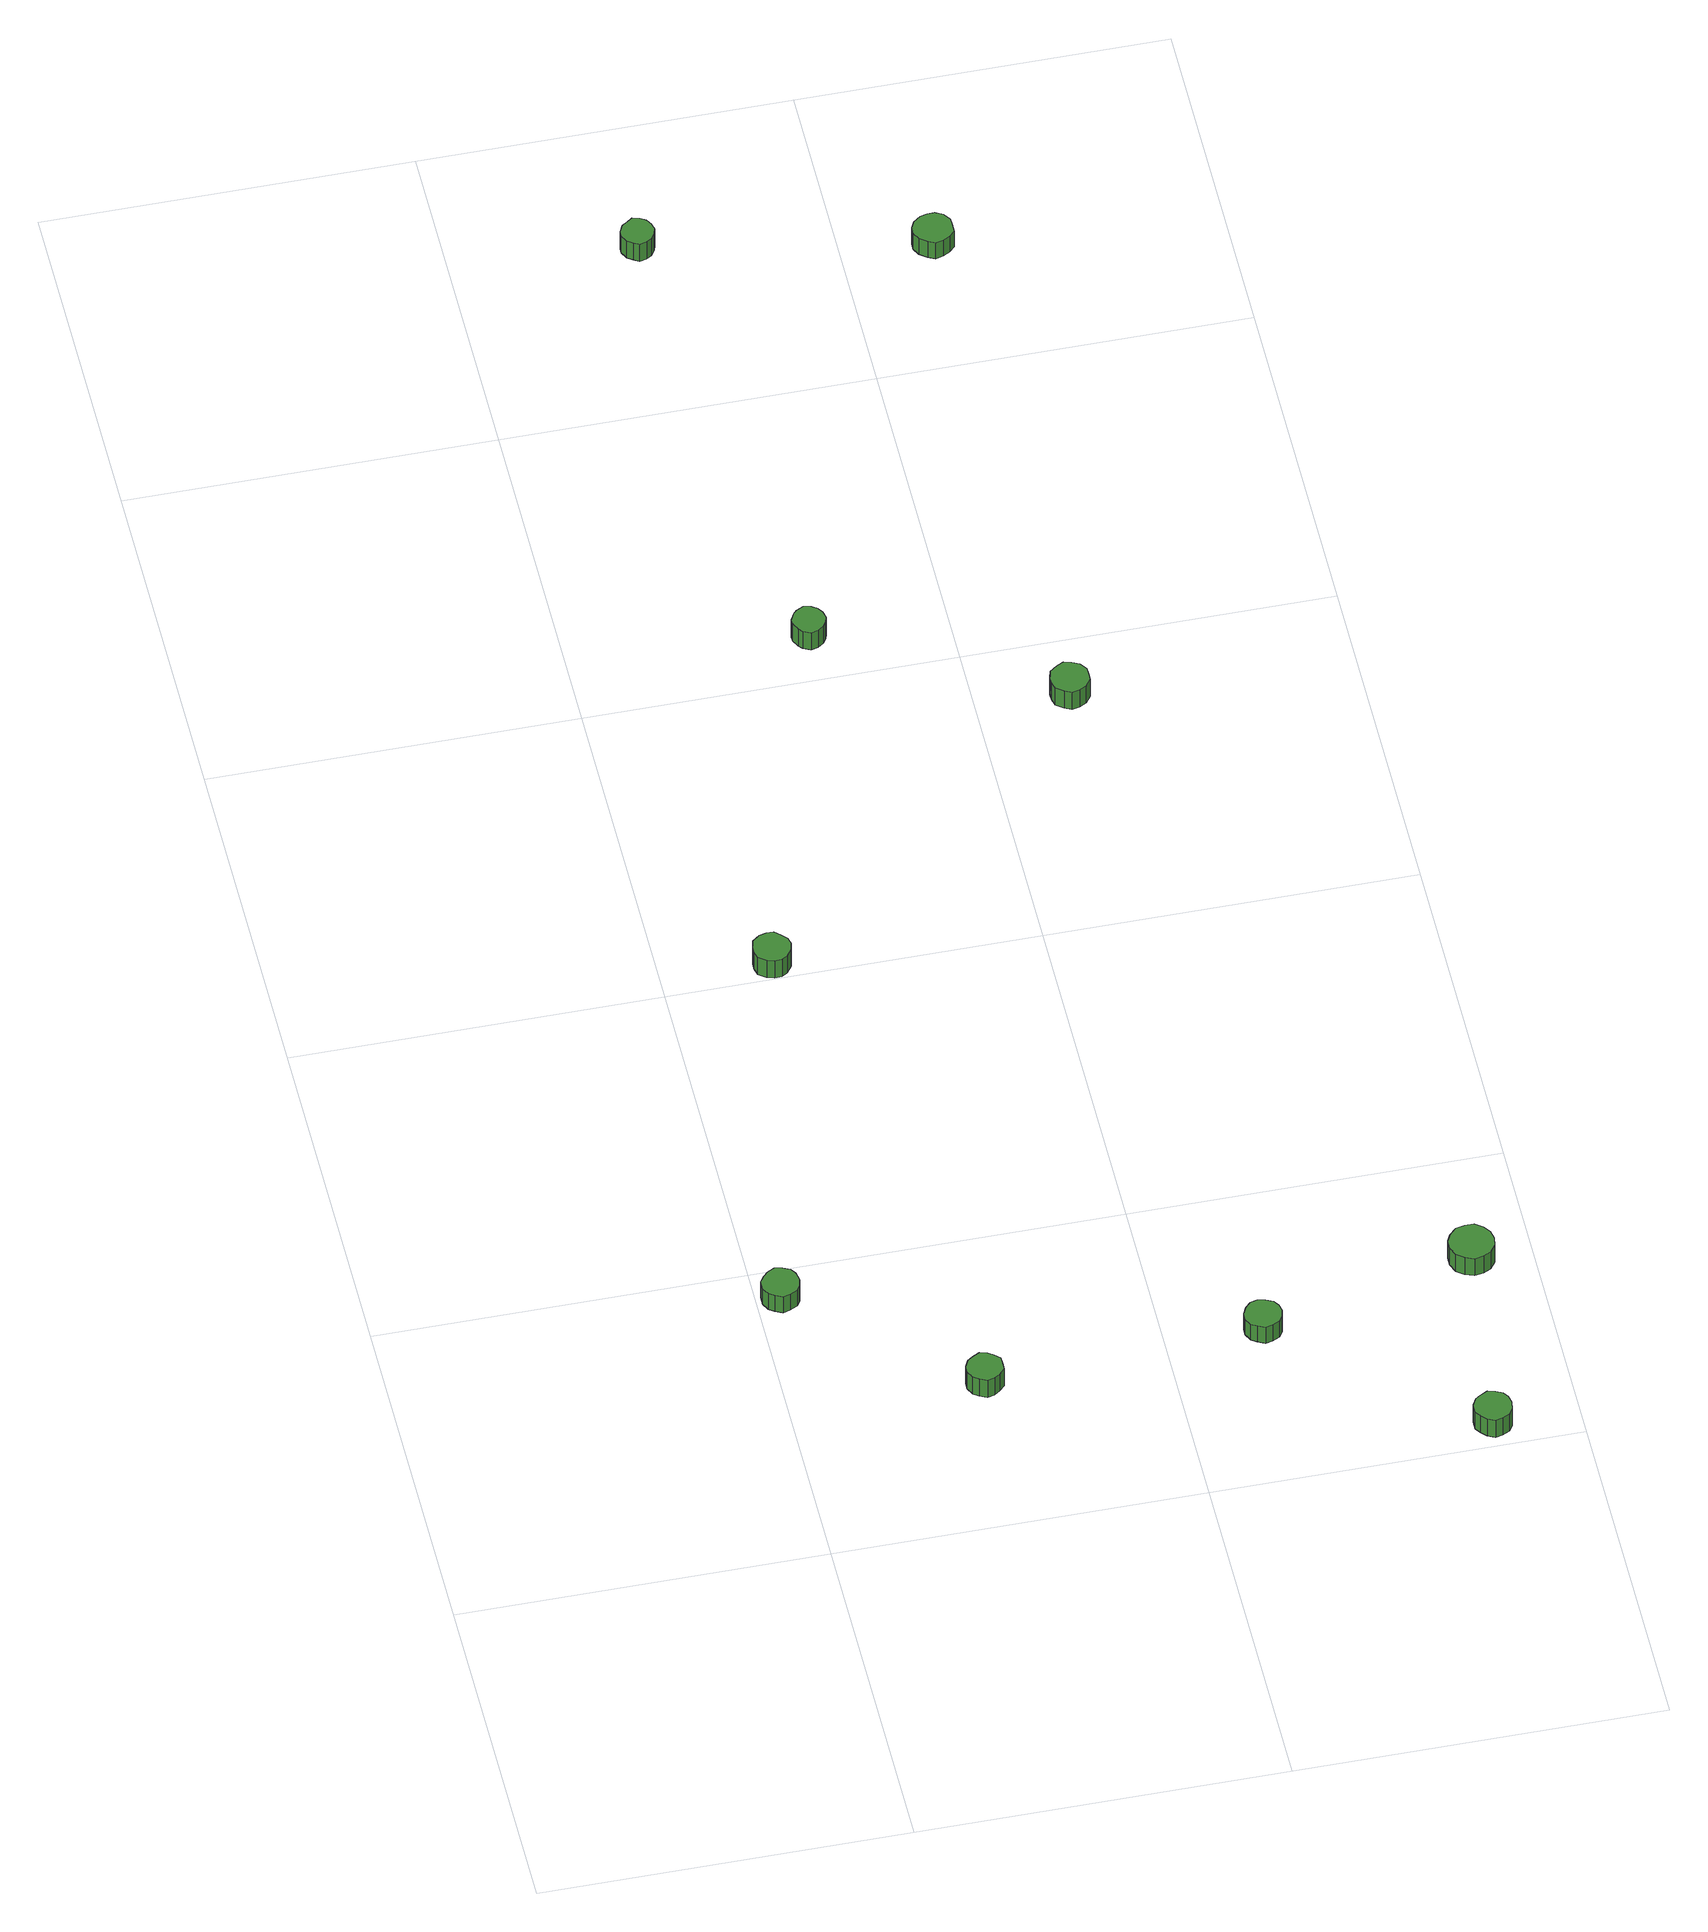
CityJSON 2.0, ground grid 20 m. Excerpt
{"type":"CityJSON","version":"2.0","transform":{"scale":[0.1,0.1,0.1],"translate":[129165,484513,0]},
"CityObjects":{
"tree1":{"type":"SolitaryVegetationObject","attributes":{"function":"something"},"geometry":[{"type":"MultiSurface","lod":"1","boundaries":[[[0,1,2,3,4,5,6,7,8,9,10,11,12,13,14]],[[15,16,17,18,19,20,21,22,23,24,25,26,27,28,29]],[[0,29,28,1]],[[1,28,27,2]],[[2,27,26,3]],[[3,26,25,4]],[[4,25,24,5]],[[5,24,23,6]],[[6,23,22,7]],[[7,22,21,8]],[[8,21,20,9]],[[9,20,19,10]],[[10,19,18,11]],[[11,18,17,12]],[[12,17,16,13]],[[13,16,15,14]],[[14,15,29,0]]]}]},
"tree2":{"type":"SolitaryVegetationObject","attributes":{"function":"something"},"geometry":[{"type":"MultiSurface","lod":"1","boundaries":[[[30,31,32,33,34,35,36,37,38,39,40,41,42,43,44]],[[45,46,47,48,49,50,51,52,53,54,55,56,57,58,59]],[[30,59,58,31]],[[31,58,57,32]],[[32,57,56,33]],[[33,56,55,34]],[[34,55,54,35]],[[35,54,53,36]],[[36,53,52,37]],[[37,52,51,38]],[[38,51,50,39]],[[39,50,49,40]],[[40,49,48,41]],[[41,48,47,42]],[[42,47,46,43]],[[43,46,45,44]],[[44,45,59,30]]]}]},
"tree3":{"type":"SolitaryVegetationObject","attributes":{"function":"something"},"geometry":[{"type":"MultiSurface","lod":"1","boundaries":[[[60,61,62,63,64,65,66,67,68,69,70,71,72,73,74]],[[75,76,77,78,79,80,81,82,83,84,85,86,87,88,89]],[[60,89,88,61]],[[61,88,87,62]],[[62,87,86,63]],[[63,86,85,64]],[[64,85,84,65]],[[65,84,83,66]],[[66,83,82,67]],[[67,82,81,68]],[[68,81,80,69]],[[69,80,79,70]],[[70,79,78,71]],[[71,78,77,72]],[[72,77,76,73]],[[73,76,75,74]],[[74,75,89,60]]]}]},
"tree4":{"type":"SolitaryVegetationObject","attributes":{"function":"something"},"geometry":[{"type":"MultiSurface","lod":"1","boundaries":[[[90,91,92,93,94,95,96,97,98,99,100,101,102,103,104]],[[105,106,107,108,109,110,111,112,113,114,115,116,117,118,119]],[[90,119,118,91]],[[91,118,117,92]],[[92,117,116,93]],[[93,116,115,94]],[[94,115,114,95]],[[95,114,113,96]],[[96,113,112,97]],[[97,112,111,98]],[[98,111,110,99]],[[99,110,109,100]],[[100,109,108,101]],[[101,108,107,102]],[[102,107,106,103]],[[103,106,105,104]],[[104,105,119,90]]]}]},
"tree5":{"type":"SolitaryVegetationObject","attributes":{"function":"something"},"geometry":[{"type":"MultiSurface","lod":"1","boundaries":[[[120,121,122,123,124,125,126,127,128,129,130,131,132,133,134]],[[135,136,137,138,139,140,141,142,143,144,145,146,147,148,149]],[[120,149,148,121]],[[121,148,147,122]],[[122,147,146,123]],[[123,146,145,124]],[[124,145,144,125]],[[125,144,143,126]],[[126,143,142,127]],[[127,142,141,128]],[[128,141,140,129]],[[129,140,139,130]],[[130,139,138,131]],[[131,138,137,132]],[[132,137,136,133]],[[133,136,135,134]],[[134,135,149,120]]]}]},
"tree6":{"type":"SolitaryVegetationObject","attributes":{"function":"something"},"geometry":[{"type":"MultiSurface","lod":"1","boundaries":[[[150,151,152,153,154,155,156,157,158,159,160,161,162,163,164]],[[165,166,167,168,169,170,171,172,173,174,175,176,177,178,179]],[[150,179,178,151]],[[151,178,177,152]],[[152,177,176,153]],[[153,176,175,154]],[[154,175,174,155]],[[155,174,173,156]],[[156,173,172,157]],[[157,172,171,158]],[[158,171,170,159]],[[159,170,169,160]],[[160,169,168,161]],[[161,168,167,162]],[[162,167,166,163]],[[163,166,165,164]],[[164,165,179,150]]]}]},
"tree7":{"type":"SolitaryVegetationObject","attributes":{"function":"something"},"geometry":[{"type":"MultiSurface","lod":"1","boundaries":[[[180,181,182,183,184,185,186,187,188,189,190,191,192,193,194]],[[195,196,197,198,199,200,201,202,203,204,205,206,207,208,209]],[[180,209,208,181]],[[181,208,207,182]],[[182,207,206,183]],[[183,206,205,184]],[[184,205,204,185]],[[185,204,203,186]],[[186,203,202,187]],[[187,202,201,188]],[[188,201,200,189]],[[189,200,199,190]],[[190,199,198,191]],[[191,198,197,192]],[[192,197,196,193]],[[193,196,195,194]],[[194,195,209,180]]]}]},
"tree8":{"type":"SolitaryVegetationObject","attributes":{"function":"something"},"geometry":[{"type":"MultiSurface","lod":"1","boundaries":[[[210,211,212,213,214,215,216,217,218,219,220,221,222,223,224]],[[225,226,227,228,229,230,231,232,233,234,235,236,237,238,239]],[[210,239,238,211]],[[211,238,237,212]],[[212,237,236,213]],[[213,236,235,214]],[[214,235,234,215]],[[215,234,233,216]],[[216,233,232,217]],[[217,232,231,218]],[[218,231,230,219]],[[219,230,229,220]],[[220,229,228,221]],[[221,228,227,222]],[[222,227,226,223]],[[223,226,225,224]],[[224,225,239,210]]]}]},
"tree9":{"type":"SolitaryVegetationObject","attributes":{"function":"something"},"geometry":[{"type":"MultiSurface","lod":"1","boundaries":[[[240,241,242,243,244,245,246,247,248,249,250,251,252,253,254]],[[255,256,257,258,259,260,261,262,263,264,265,266,267,268,269]],[[240,269,268,241]],[[241,268,267,242]],[[242,267,266,243]],[[243,266,265,244]],[[244,265,264,245]],[[245,264,263,246]],[[246,263,262,247]],[[247,262,261,248]],[[248,261,260,249]],[[249,260,259,250]],[[250,259,258,251]],[[251,258,257,252]],[[252,257,256,253]],[[253,256,255,254]],[[254,255,269,240]]]}]},
"tree10":{"type":"SolitaryVegetationObject","attributes":{"function":"something"},"geometry":[{"type":"MultiSurface","lod":"1","boundaries":[[[270,271,272,273,274,275,276,277,278,279,280,281,282,283,284]],[[285,286,287,288,289,290,291,292,293,294,295,296,297,298,299]],[[270,299,298,271]],[[271,298,297,272]],[[272,297,296,273]],[[273,296,295,274]],[[274,295,294,275]],[[275,294,293,276]],[[276,293,292,277]],[[277,292,291,278]],[[278,291,290,279]],[[279,290,289,280]],[[280,289,288,281]],[[281,288,287,282]],[[282,287,286,283]],[[283,286,285,284]],[[284,285,299,270]]]}]}
},
"vertices":[
[22,176,22],[21,181,22],[19,184,22],[15,186,22],[11,187,22],[7,185,22],[4,182,22],[2,179,22],[2,174,22],[4,170,22],[7,168,22],[11,166,22],[15,167,22],[19,169,22],[21,172,22],[21,172,10],[19,169,10],[15,167,10],[11,166,10],[7,168,10],[4,170,10],[2,174,10],[2,179,10],[4,182,10],[7,185,10],[11,187,10],[15,186,10],[19,184,10],[21,181,10],[22,176,10],
[112,97,21],[112,101,21],[109,104,21],[106,106,21],[102,107,21],[98,105,21],[95,103,21],[93,99,21],[93,95,21],[95,91,21],[98,89,21],[102,87,21],[106,88,21],[109,90,21],[112,93,21],[112,93,8],[109,90,8],[106,88,8],[102,87,8],[98,89,8],[95,91,8],[93,95,8],[93,99,8],[95,103,8],[98,105,8],[102,107,8],[106,106,8],[109,104,8],[112,101,8],[112,97,8],
[69,410,19],[68,414,19],[65,417,19],[62,420,19],[58,420,19],[54,419,19],[50,416,19],[49,412,19],[49,408,19],[50,404,19],[54,401,19],[58,400,19],[62,400,19],[65,402,19],[68,406,19],[68,406,6],[65,402,6],[62,400,6],[58,400,6],[54,401,6],[50,404,6],[49,408,6],[49,412,6],[50,416,6],[54,419,6],[58,420,6],[62,420,6],[65,417,6],[68,414,6],[69,410,6],
[262,105,18],[261,109,18],[259,112,18],[255,114,18],[251,115,18],[247,114,18],[244,111,18],[242,107,18],[242,103,18],[244,99,18],[247,97,18],[251,95,18],[255,96,18],[259,98,18],[261,101,18],[261,101,6],[259,98,6],[255,96,6],[251,95,6],[247,97,6],[244,99,6],[242,103,6],[242,107,6],[244,111,6],[247,114,6],[251,115,6],[255,114,6],[259,112,6],[261,109,6],[262,105,6],
[135,626,23],[134,630,23],[132,633,23],[129,635,23],[125,636,23],[121,634,23],[119,632,23],[117,628,23],[117,625,23],[119,621,23],[121,619,23],[125,617,23],[129,618,23],[132,620,23],[134,623,23],[134,623,10],[132,620,10],[129,618,10],[125,617,10],[121,619,10],[119,621,10],[117,625,10],[117,628,10],[119,632,10],[121,634,10],[125,636,10],[129,635,10],[132,633,10],[134,630,10],[135,626,10],
[364,16,19],[363,20,19],[361,23,19],[357,25,19],[353,26,19],[349,24,19],[346,22,19],[344,18,19],[344,13,19],[346,10,19],[349,7,19],[353,5,19],[357,6,19],[361,8,19],[363,11,19],[363,11,6],[361,8,6],[357,6,6],[353,5,6],[349,7,6],[346,10,6],[344,13,6],[344,18,6],[346,22,6],[349,24,6],[353,26,6],[357,25,6],[361,23,6],[363,20,6],[364,16,6],
[107,911,23],[106,915,23],[104,918,23],[101,920,23],[97,921,23],[94,919,23],[91,917,23],[89,913,23],[89,910,23],[91,906,23],[94,904,23],[97,902,23],[101,903,23],[104,905,23],[106,908,23],[106,908,10],[104,905,10],[101,903,10],[97,902,10],[94,904,10],[91,906,10],[89,910,10],[89,913,10],[91,917,10],[94,919,10],[97,921,10],[101,920,10],[104,918,10],[106,915,10],[107,911,10],
[380,131,18],[379,136,18],[376,140,18],[372,143,18],[367,143,18],[362,142,18],[358,138,18],[356,134,18],[356,129,18],[358,124,18],[362,121,18],[367,119,18],[372,120,18],[376,122,18],[379,126,18],[379,126,5],[376,122,5],[372,120,5],[367,119,5],[362,121,5],[358,124,5],[356,129,5],[356,134,5],[358,138,5],[362,142,5],[367,143,5],[372,143,5],[376,140,5],[379,136,5],[380,131,5],
[259,558,23],[259,562,23],[256,566,23],[252,568,23],[248,569,23],[244,567,23],[240,564,23],[239,560,23],[239,556,23],[240,552,23],[244,549,23],[248,547,23],[252,548,23],[256,550,23],[259,554,23],[259,554,10],[256,550,10],[252,548,10],[248,547,10],[244,549,10],[240,552,10],[239,556,10],[239,560,10],[240,564,10],[244,567,10],[248,569,10],[252,568,10],[256,566,10],[259,562,10],[259,558,10],
[258,882,22],[258,886,22],[255,890,22],[251,892,22],[247,892,22],[243,891,22],[239,888,22],[237,884,22],[237,880,22],[239,876,22],[243,873,22],[247,871,22],[251,872,22],[255,874,22],[258,877,22],[258,877,10],[255,874,10],[251,872,10],[247,871,10],[243,873,10],[239,876,10],[237,880,10],[237,884,10],[239,888,10],[243,891,10],[247,892,10],[251,892,10],[255,890,10],[258,886,10],[258,882,10]
]}
